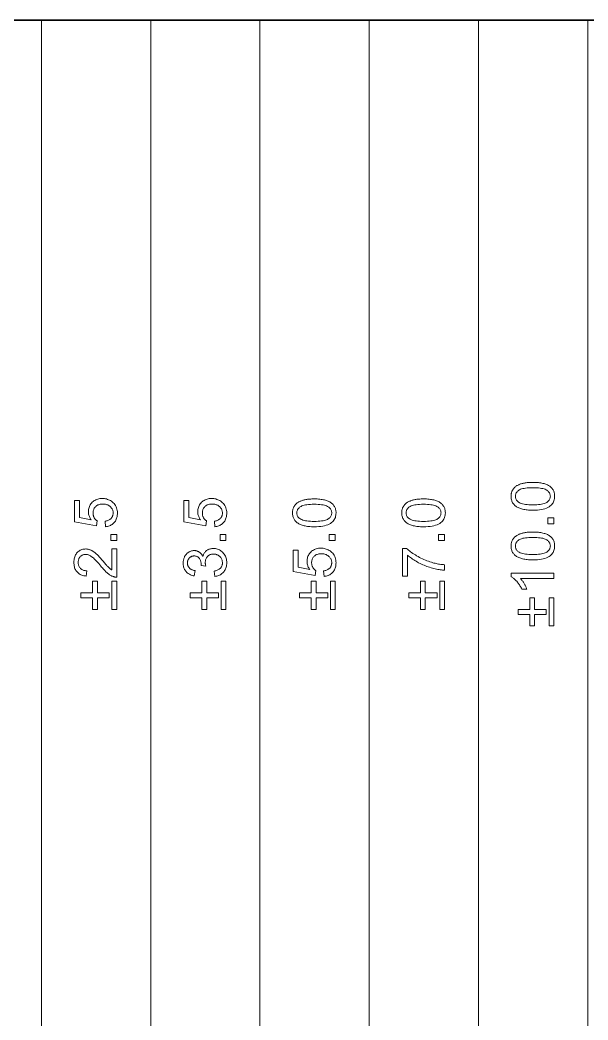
# Model space of a CAD drawing. Extents: x 23 to 417, y 3 to 294.
# Drawn here: x 217.45 to 230.76, y 26.79 to 50.24 of the extents above; entities that cross this region are included whole.
import ezdxf

# ---------------------------------------------------------------- set-up
doc = ezdxf.new("R2010")
doc.units = 0

msp = doc.modelspace()

# ---------------------------------------------------------------- linework, layer by layer
at = {"color": 7, "lineweight": 35}
msp.add_line((30.237, 50.237), (409.763, 50.237), dxfattribs=at)
at = {"color": 7, "lineweight": 13}
for p, q in [((176.422, 50.222), (230.758, 50.222)), ((217.954, 10.222), (217.954, 50.222)), ((220.515, 10.222), (220.515, 50.222)), ((223.075, 10.222), (223.075, 50.222)), ((225.636, 10.222), (225.636, 50.222)), ((228.197, 10.222), (228.197, 50.222)), ((230.758, 10.222), (230.758, 50.222))]:
    msp.add_line(p, q, dxfattribs=at)
for points in [[(229.468, 38.746), (229.434, 38.746), (229.4, 38.747), (229.368, 38.749), (229.338, 38.751), (229.308, 38.755), (229.28, 38.759), (229.254, 38.764), (229.229, 38.769), (229.205, 38.775), (229.183, 38.782), (229.162, 38.79), (229.142, 38.798), (229.122, 38.807), (229.104, 38.817), (229.087, 38.828), (229.071, 38.839), (229.056, 38.851), (229.042, 38.863), (229.028, 38.877), (229.016, 38.891), (229.005, 38.905), (228.995, 38.921), (228.986, 38.937), (228.979, 38.954), (228.972, 38.972), (228.967, 38.99), (228.963, 39.01), (228.96, 39.03), (228.958, 39.05), (228.957, 39.072), (228.958, 39.088), (228.959, 39.103), (228.96, 39.118), (228.963, 39.133), (228.966, 39.147), (228.969, 39.161), (228.973, 39.175), (228.978, 39.188), (228.984, 39.201), (228.99, 39.213), (228.997, 39.225), (229.004, 39.236), (229.012, 39.247), (229.02, 39.258), (229.029, 39.268), (229.039, 39.278), (229.049, 39.288), (229.06, 39.297), (229.071, 39.305), (229.083, 39.313), (229.096, 39.321), (229.109, 39.328), (229.122, 39.335), (229.136, 39.342), (229.151, 39.348), (229.166, 39.355), (229.182, 39.36), (229.198, 39.366), (229.215, 39.371), (229.232, 39.375), (229.25, 39.38), (229.27, 39.383), (229.29, 39.387), (229.312, 39.39), (229.335, 39.392), (229.359, 39.394), (229.385, 39.396), (229.411, 39.397), (229.439, 39.398), (229.468, 39.398), (229.503, 39.397), (229.536, 39.396), (229.568, 39.395), (229.598, 39.392), (229.627, 39.389), (229.655, 39.385), (229.681, 39.38), (229.706, 39.375), (229.73, 39.368), (229.752, 39.362), (229.774, 39.354), (229.794, 39.346), (229.813, 39.337), (229.831, 39.327), (229.848, 39.317), (229.865, 39.305), (229.88, 39.293), (229.894, 39.281), (229.907, 39.268), (229.92, 39.253), (229.931, 39.239), (229.941, 39.223), (229.95, 39.207), (229.957, 39.19), (229.964, 39.172), (229.969, 39.154), (229.973, 39.134), (229.976, 39.114), (229.978, 39.093), (229.979, 39.072), (229.978, 39.043), (229.974, 39.016), (229.969, 38.991), (229.962, 38.966), (229.953, 38.943), (229.941, 38.921), (229.928, 38.9), (229.912, 38.88), (229.895, 38.862), (229.875, 38.845), (229.848, 38.826), (229.819, 38.809), (229.786, 38.794), (229.75, 38.781), (229.711, 38.77), (229.669, 38.761), (229.623, 38.755), (229.575, 38.75), (229.523, 38.747)], [(229.468, 38.872), (229.516, 38.872), (229.56, 38.874), (229.601, 38.877), (229.639, 38.881), (229.673, 38.886), (229.705, 38.893), (229.732, 38.9), (229.757, 38.909), (229.778, 38.919), (229.796, 38.929), (229.812, 38.941), (229.825, 38.954), (229.838, 38.966), (229.848, 38.98), (229.857, 38.994), (229.865, 39.008), (229.87, 39.023), (229.874, 39.039), (229.877, 39.055), (229.878, 39.072), (229.877, 39.088), (229.874, 39.104), (229.87, 39.12), (229.865, 39.135), (229.857, 39.15), (229.848, 39.164), (229.838, 39.177), (229.825, 39.19), (229.811, 39.202), (229.796, 39.214), (229.778, 39.225), (229.756, 39.235), (229.732, 39.243), (229.704, 39.251), (229.673, 39.257), (229.639, 39.262), (229.601, 39.266), (229.56, 39.269), (229.516, 39.271), (229.468, 39.272), (229.421, 39.271), (229.376, 39.269), (229.335, 39.266), (229.297, 39.262), (229.263, 39.257), (229.232, 39.251), (229.204, 39.243), (229.179, 39.235), (229.158, 39.225), (229.14, 39.214), (229.125, 39.202), (229.111, 39.19), (229.099, 39.177), (229.088, 39.163), (229.079, 39.149), (229.072, 39.135), (229.066, 39.119), (229.062, 39.104), (229.06, 39.087), (229.059, 39.07), (229.06, 39.054), (229.062, 39.038), (229.066, 39.023), (229.071, 39.008), (229.077, 38.994), (229.085, 38.981), (229.094, 38.969), (229.105, 38.957), (229.117, 38.946), (229.131, 38.935), (229.151, 38.923), (229.173, 38.912), (229.199, 38.903), (229.229, 38.895), (229.261, 38.888), (229.296, 38.882), (229.335, 38.878), (229.376, 38.874), (229.421, 38.872)], [(219.457, 38.357), (219.446, 38.486), (219.464, 38.489), (219.482, 38.493), (219.498, 38.498), (219.514, 38.504), (219.528, 38.51), (219.542, 38.517), (219.555, 38.525), (219.567, 38.533), (219.577, 38.543), (219.587, 38.553), (219.596, 38.563), (219.604, 38.574), (219.612, 38.586), (219.618, 38.598), (219.623, 38.61), (219.627, 38.623), (219.631, 38.636), (219.633, 38.65), (219.634, 38.664), (219.635, 38.678), (219.634, 38.696), (219.632, 38.713), (219.629, 38.729), (219.624, 38.745), (219.618, 38.76), (219.611, 38.775), (219.602, 38.789), (219.592, 38.803), (219.581, 38.816), (219.568, 38.829), (219.554, 38.84), (219.539, 38.851), (219.524, 38.86), (219.507, 38.868), (219.49, 38.875), (219.472, 38.88), (219.453, 38.884), (219.433, 38.887), (219.412, 38.889), (219.391, 38.89), (219.37, 38.889), (219.35, 38.888), (219.332, 38.885), (219.314, 38.88), (219.297, 38.875), (219.28, 38.869), (219.265, 38.861), (219.251, 38.852), (219.237, 38.842), (219.225, 38.831), (219.213, 38.819), (219.203, 38.806), (219.194, 38.792), (219.186, 38.778), (219.179, 38.763), (219.174, 38.747), (219.17, 38.73), (219.167, 38.713), (219.165, 38.695), (219.164, 38.676), (219.164, 38.665), (219.165, 38.653), (219.167, 38.642), (219.168, 38.631), (219.171, 38.62), (219.174, 38.609), (219.177, 38.599), (219.181, 38.589), (219.186, 38.579), (219.191, 38.569), (219.197, 38.56), (219.202, 38.551), (219.209, 38.543), (219.215, 38.534), (219.222, 38.527), (219.229, 38.519), (219.237, 38.512), (219.244, 38.506), (219.253, 38.5), (219.261, 38.494), (219.246, 38.379), (218.732, 38.476), (218.732, 38.973), (218.85, 38.973), (218.85, 38.574), (219.118, 38.52), (219.106, 38.538), (219.096, 38.557), (219.086, 38.575), (219.078, 38.594), (219.071, 38.612), (219.066, 38.631), (219.061, 38.651), (219.058, 38.67), (219.056, 38.689), (219.056, 38.709), (219.057, 38.735), (219.059, 38.76), (219.064, 38.784), (219.07, 38.807), (219.078, 38.83), (219.088, 38.852), (219.1, 38.872), (219.114, 38.893), (219.129, 38.912), (219.146, 38.93), (219.165, 38.947), (219.185, 38.963), (219.205, 38.976), (219.227, 38.988), (219.25, 38.998), (219.274, 39.006), (219.299, 39.012), (219.325, 39.017), (219.352, 39.019), (219.38, 39.02), (219.406, 39.019), (219.432, 39.017), (219.458, 39.013), (219.482, 39.008), (219.506, 39), (219.529, 38.992), (219.552, 38.981), (219.573, 38.97), (219.594, 38.956), (219.614, 38.941), (219.637, 38.921), (219.658, 38.9), (219.676, 38.877), (219.692, 38.853), (219.705, 38.827), (219.716, 38.8), (219.725, 38.772), (219.731, 38.742), (219.735, 38.711), (219.736, 38.678), (219.735, 38.652), (219.733, 38.626), (219.729, 38.601), (219.724, 38.577), (219.717, 38.555), (219.708, 38.533), (219.698, 38.512), (219.687, 38.492), (219.674, 38.474), (219.659, 38.456), (219.644, 38.439), (219.627, 38.424), (219.609, 38.411), (219.59, 38.399), (219.57, 38.388), (219.55, 38.379), (219.528, 38.371), (219.505, 38.365), (219.481, 38.36)], [(222.017, 38.357), (222.007, 38.486), (222.025, 38.489), (222.042, 38.493), (222.059, 38.498), (222.074, 38.504), (222.089, 38.51), (222.103, 38.517), (222.115, 38.525), (222.127, 38.533), (222.138, 38.543), (222.148, 38.553), (222.157, 38.563), (222.165, 38.574), (222.172, 38.586), (222.178, 38.598), (222.184, 38.61), (222.188, 38.623), (222.191, 38.636), (222.194, 38.65), (222.195, 38.664), (222.195, 38.678), (222.195, 38.696), (222.193, 38.713), (222.189, 38.729), (222.185, 38.745), (222.179, 38.76), (222.171, 38.775), (222.163, 38.789), (222.153, 38.803), (222.141, 38.816), (222.129, 38.829), (222.115, 38.84), (222.1, 38.851), (222.085, 38.86), (222.068, 38.868), (222.051, 38.875), (222.033, 38.88), (222.014, 38.884), (221.994, 38.887), (221.973, 38.889), (221.951, 38.89), (221.931, 38.889), (221.911, 38.888), (221.892, 38.885), (221.874, 38.88), (221.857, 38.875), (221.841, 38.869), (221.826, 38.861), (221.812, 38.852), (221.798, 38.842), (221.786, 38.831), (221.774, 38.819), (221.764, 38.806), (221.755, 38.792), (221.747, 38.778), (221.74, 38.763), (221.735, 38.747), (221.73, 38.73), (221.727, 38.713), (221.725, 38.695), (221.725, 38.676), (221.725, 38.665), (221.726, 38.653), (221.727, 38.642), (221.729, 38.631), (221.732, 38.62), (221.735, 38.609), (221.738, 38.599), (221.742, 38.589), (221.747, 38.579), (221.752, 38.569), (221.757, 38.56), (221.763, 38.551), (221.769, 38.543), (221.776, 38.534), (221.783, 38.527), (221.79, 38.519), (221.797, 38.512), (221.805, 38.506), (221.813, 38.5), (221.822, 38.494), (221.807, 38.379), (221.293, 38.476), (221.293, 38.973), (221.41, 38.973), (221.41, 38.574), (221.679, 38.52), (221.667, 38.538), (221.657, 38.557), (221.647, 38.575), (221.639, 38.594), (221.632, 38.612), (221.626, 38.631), (221.622, 38.651), (221.619, 38.67), (221.617, 38.689), (221.616, 38.709), (221.617, 38.735), (221.62, 38.76), (221.625, 38.784), (221.631, 38.807), (221.639, 38.83), (221.649, 38.852), (221.661, 38.872), (221.674, 38.893), (221.69, 38.912), (221.707, 38.93), (221.726, 38.947), (221.745, 38.963), (221.766, 38.976), (221.788, 38.988), (221.811, 38.998), (221.835, 39.006), (221.86, 39.012), (221.885, 39.017), (221.912, 39.019), (221.94, 39.02), (221.967, 39.019), (221.993, 39.017), (222.019, 39.013), (222.043, 39.008), (222.067, 39), (222.09, 38.992), (222.112, 38.981), (222.134, 38.97), (222.155, 38.956), (222.175, 38.941), (222.198, 38.921), (222.219, 38.9), (222.237, 38.877), (222.253, 38.853), (222.266, 38.827), (222.277, 38.8), (222.286, 38.772), (222.292, 38.742), (222.295, 38.711), (222.296, 38.678), (222.296, 38.652), (222.293, 38.626), (222.29, 38.601), (222.284, 38.577), (222.277, 38.555), (222.269, 38.533), (222.259, 38.512), (222.248, 38.492), (222.235, 38.474), (222.22, 38.456), (222.204, 38.439), (222.188, 38.424), (222.17, 38.411), (222.151, 38.399), (222.131, 38.388), (222.11, 38.379), (222.089, 38.371), (222.066, 38.365), (222.042, 38.36)], [(224.347, 38.357), (224.312, 38.358), (224.279, 38.359), (224.247, 38.36), (224.216, 38.363), (224.187, 38.366), (224.159, 38.37), (224.133, 38.375), (224.107, 38.381), (224.084, 38.387), (224.061, 38.394), (224.04, 38.401), (224.02, 38.41), (224.001, 38.419), (223.983, 38.429), (223.966, 38.439), (223.95, 38.45), (223.934, 38.462), (223.92, 38.475), (223.907, 38.488), (223.895, 38.502), (223.884, 38.517), (223.874, 38.532), (223.865, 38.549), (223.857, 38.566), (223.851, 38.583), (223.845, 38.602), (223.841, 38.621), (223.838, 38.641), (223.837, 38.662), (223.836, 38.683), (223.836, 38.699), (223.837, 38.715), (223.839, 38.73), (223.841, 38.744), (223.844, 38.759), (223.848, 38.773), (223.852, 38.786), (223.857, 38.799), (223.862, 38.812), (223.868, 38.824), (223.875, 38.836), (223.883, 38.848), (223.89, 38.859), (223.899, 38.87), (223.908, 38.88), (223.918, 38.89), (223.928, 38.899), (223.939, 38.908), (223.95, 38.917), (223.962, 38.925), (223.974, 38.932), (223.987, 38.94), (224.001, 38.947), (224.015, 38.954), (224.03, 38.96), (224.045, 38.966), (224.06, 38.972), (224.077, 38.977), (224.093, 38.982), (224.111, 38.987), (224.129, 38.991), (224.148, 38.995), (224.169, 38.998), (224.19, 39.001), (224.214, 39.004), (224.238, 39.006), (224.263, 39.007), (224.29, 39.008), (224.318, 39.009), (224.347, 39.009), (224.381, 39.009), (224.415, 39.008), (224.446, 39.006), (224.477, 39.004), (224.506, 39), (224.534, 38.996), (224.56, 38.992), (224.585, 38.986), (224.609, 38.98), (224.631, 38.973), (224.652, 38.966), (224.672, 38.957), (224.691, 38.948), (224.71, 38.938), (224.727, 38.928), (224.743, 38.917), (224.758, 38.905), (224.773, 38.892), (224.786, 38.879), (224.798, 38.865), (224.809, 38.85), (224.819, 38.835), (224.828, 38.818), (224.836, 38.801), (224.842, 38.784), (224.848, 38.765), (224.852, 38.746), (224.855, 38.726), (224.857, 38.705), (224.857, 38.683), (224.856, 38.655), (224.853, 38.628), (224.848, 38.602), (224.841, 38.577), (224.831, 38.554), (224.82, 38.532), (224.806, 38.511), (224.791, 38.492), (224.773, 38.473), (224.753, 38.456), (224.727, 38.437), (224.697, 38.42), (224.664, 38.406), (224.629, 38.393), (224.589, 38.382), (224.547, 38.373), (224.502, 38.366), (224.453, 38.361), (224.402, 38.358)], [(226.908, 38.357), (226.873, 38.358), (226.839, 38.359), (226.807, 38.36), (226.777, 38.363), (226.748, 38.366), (226.72, 38.37), (226.693, 38.375), (226.668, 38.381), (226.645, 38.387), (226.622, 38.394), (226.601, 38.401), (226.581, 38.41), (226.562, 38.419), (226.544, 38.429), (226.526, 38.439), (226.51, 38.45), (226.495, 38.462), (226.481, 38.475), (226.468, 38.488), (226.455, 38.502), (226.444, 38.517), (226.434, 38.532), (226.425, 38.549), (226.418, 38.566), (226.411, 38.583), (226.406, 38.602), (226.402, 38.621), (226.399, 38.641), (226.397, 38.662), (226.397, 38.683), (226.397, 38.699), (226.398, 38.715), (226.4, 38.73), (226.402, 38.744), (226.405, 38.759), (226.408, 38.773), (226.413, 38.786), (226.417, 38.799), (226.423, 38.812), (226.429, 38.824), (226.436, 38.836), (226.443, 38.848), (226.451, 38.859), (226.46, 38.87), (226.469, 38.88), (226.478, 38.89), (226.489, 38.899), (226.499, 38.908), (226.511, 38.917), (226.523, 38.925), (226.535, 38.932), (226.548, 38.94), (226.562, 38.947), (226.576, 38.954), (226.59, 38.96), (226.605, 38.966), (226.621, 38.972), (226.637, 38.977), (226.654, 38.982), (226.671, 38.987), (226.689, 38.991), (226.709, 38.995), (226.729, 38.998), (226.751, 39.001), (226.774, 39.004), (226.798, 39.006), (226.824, 39.007), (226.851, 39.008), (226.879, 39.009), (226.908, 39.009), (226.942, 39.009), (226.975, 39.008), (227.007, 39.006), (227.038, 39.004), (227.067, 39), (227.094, 38.996), (227.121, 38.992), (227.146, 38.986), (227.169, 38.98), (227.192, 38.973), (227.213, 38.966), (227.233, 38.957), (227.252, 38.948), (227.27, 38.938), (227.288, 38.928), (227.304, 38.917), (227.319, 38.905), (227.333, 38.892), (227.347, 38.879), (227.359, 38.865), (227.37, 38.85), (227.38, 38.835), (227.389, 38.818), (227.397, 38.801), (227.403, 38.784), (227.408, 38.765), (227.413, 38.746), (227.416, 38.726), (227.417, 38.705), (227.418, 38.683), (227.417, 38.655), (227.414, 38.628), (227.409, 38.602), (227.401, 38.577), (227.392, 38.554), (227.381, 38.532), (227.367, 38.511), (227.352, 38.492), (227.334, 38.473), (227.314, 38.456), (227.288, 38.437), (227.258, 38.42), (227.225, 38.406), (227.189, 38.393), (227.15, 38.382), (227.108, 38.373), (227.063, 38.366), (227.014, 38.361), (226.962, 38.358)], [(224.347, 38.483), (224.395, 38.484), (224.439, 38.486), (224.48, 38.489), (224.518, 38.493), (224.552, 38.498), (224.583, 38.504), (224.611, 38.512), (224.636, 38.52), (224.657, 38.53), (224.675, 38.541), (224.69, 38.553), (224.704, 38.565), (224.716, 38.578), (224.727, 38.591), (224.736, 38.605), (224.743, 38.62), (224.749, 38.635), (224.753, 38.65), (224.755, 38.667), (224.756, 38.683), (224.755, 38.7), (224.753, 38.716), (224.749, 38.732), (224.743, 38.747), (224.736, 38.761), (224.727, 38.775), (224.716, 38.788), (224.704, 38.801), (224.69, 38.814), (224.674, 38.825), (224.656, 38.836), (224.635, 38.846), (224.611, 38.855), (224.583, 38.862), (224.552, 38.869), (224.517, 38.874), (224.48, 38.878), (224.439, 38.881), (224.394, 38.883), (224.347, 38.883), (224.299, 38.883), (224.255, 38.881), (224.214, 38.878), (224.176, 38.874), (224.141, 38.869), (224.11, 38.862), (224.082, 38.855), (224.058, 38.846), (224.037, 38.836), (224.019, 38.825), (224.003, 38.814), (223.99, 38.801), (223.977, 38.788), (223.967, 38.775), (223.958, 38.761), (223.951, 38.746), (223.945, 38.731), (223.941, 38.715), (223.938, 38.699), (223.938, 38.682), (223.938, 38.665), (223.941, 38.649), (223.944, 38.634), (223.949, 38.62), (223.956, 38.606), (223.963, 38.593), (223.973, 38.58), (223.984, 38.568), (223.996, 38.557), (224.009, 38.547), (224.029, 38.535), (224.052, 38.524), (224.078, 38.514), (224.107, 38.506), (224.139, 38.499), (224.175, 38.494), (224.213, 38.489), (224.255, 38.486), (224.299, 38.484)], [(226.908, 38.483), (226.955, 38.484), (227, 38.486), (227.041, 38.489), (227.078, 38.493), (227.113, 38.498), (227.144, 38.504), (227.172, 38.512), (227.196, 38.52), (227.217, 38.53), (227.235, 38.541), (227.251, 38.553), (227.265, 38.565), (227.277, 38.578), (227.288, 38.591), (227.297, 38.605), (227.304, 38.62), (227.31, 38.635), (227.314, 38.65), (227.316, 38.667), (227.317, 38.683), (227.316, 38.7), (227.314, 38.716), (227.31, 38.732), (227.304, 38.747), (227.296, 38.761), (227.287, 38.775), (227.277, 38.788), (227.265, 38.801), (227.251, 38.814), (227.235, 38.825), (227.217, 38.836), (227.196, 38.846), (227.171, 38.855), (227.143, 38.862), (227.112, 38.869), (227.078, 38.874), (227.04, 38.878), (226.999, 38.881), (226.955, 38.883), (226.908, 38.883), (226.86, 38.883), (226.816, 38.881), (226.774, 38.878), (226.737, 38.874), (226.702, 38.869), (226.671, 38.862), (226.643, 38.855), (226.619, 38.846), (226.597, 38.836), (226.58, 38.825), (226.564, 38.814), (226.55, 38.801), (226.538, 38.788), (226.528, 38.775), (226.519, 38.761), (226.511, 38.746), (226.506, 38.731), (226.502, 38.715), (226.499, 38.699), (226.498, 38.682), (226.499, 38.665), (226.501, 38.649), (226.505, 38.634), (226.51, 38.62), (226.516, 38.606), (226.524, 38.593), (226.533, 38.58), (226.544, 38.568), (226.556, 38.557), (226.57, 38.547), (226.59, 38.535), (226.613, 38.524), (226.639, 38.514), (226.668, 38.506), (226.7, 38.499), (226.735, 38.494), (226.774, 38.489), (226.815, 38.486), (226.86, 38.484)], [(229.962, 38.426), (229.822, 38.426), (229.822, 38.566), (229.962, 38.566)], [(229.468, 37.581), (229.434, 37.581), (229.4, 37.582), (229.368, 37.584), (229.338, 37.586), (229.308, 37.59), (229.28, 37.594), (229.254, 37.598), (229.229, 37.604), (229.205, 37.61), (229.183, 37.617), (229.162, 37.625), (229.142, 37.633), (229.122, 37.642), (229.104, 37.652), (229.087, 37.662), (229.071, 37.674), (229.056, 37.686), (229.042, 37.698), (229.028, 37.711), (229.016, 37.726), (229.005, 37.74), (228.995, 37.756), (228.986, 37.772), (228.979, 37.789), (228.972, 37.807), (228.967, 37.825), (228.963, 37.844), (228.96, 37.864), (228.958, 37.885), (228.957, 37.907), (228.958, 37.923), (228.959, 37.938), (228.96, 37.953), (228.963, 37.968), (228.966, 37.982), (228.969, 37.996), (228.973, 38.01), (228.978, 38.023), (228.984, 38.035), (228.99, 38.048), (228.997, 38.06), (229.004, 38.071), (229.012, 38.082), (229.02, 38.093), (229.029, 38.103), (229.039, 38.113), (229.049, 38.122), (229.06, 38.131), (229.071, 38.14), (229.083, 38.148), (229.096, 38.156), (229.109, 38.163), (229.122, 38.17), (229.136, 38.177), (229.151, 38.183), (229.166, 38.189), (229.182, 38.195), (229.198, 38.2), (229.215, 38.206), (229.232, 38.21), (229.25, 38.214), (229.27, 38.218), (229.29, 38.222), (229.312, 38.225), (229.335, 38.227), (229.359, 38.229), (229.385, 38.231), (229.411, 38.232), (229.439, 38.232), (229.468, 38.233), (229.503, 38.232), (229.536, 38.231), (229.568, 38.229), (229.598, 38.227), (229.627, 38.224), (229.655, 38.22), (229.681, 38.215), (229.706, 38.21), (229.73, 38.203), (229.752, 38.197), (229.774, 38.189), (229.794, 38.181), (229.813, 38.172), (229.831, 38.162), (229.848, 38.151), (229.865, 38.14), (229.88, 38.128), (229.894, 38.116), (229.907, 38.102), (229.92, 38.088), (229.931, 38.074), (229.941, 38.058), (229.95, 38.042), (229.957, 38.025), (229.964, 38.007), (229.969, 37.988), (229.973, 37.969), (229.976, 37.949), (229.978, 37.928), (229.979, 37.907), (229.978, 37.878), (229.974, 37.851), (229.969, 37.825), (229.962, 37.801), (229.953, 37.778), (229.941, 37.755), (229.928, 37.735), (229.912, 37.715), (229.895, 37.697), (229.875, 37.679), (229.848, 37.661), (229.819, 37.644), (229.786, 37.629), (229.75, 37.616), (229.711, 37.605), (229.669, 37.596), (229.623, 37.589), (229.575, 37.585), (229.523, 37.582)], [(219.719, 38.038), (219.579, 38.038), (219.579, 38.178), (219.719, 38.178)], [(222.279, 38.038), (222.14, 38.038), (222.14, 38.178), (222.279, 38.178)], [(224.84, 38.038), (224.7, 38.038), (224.7, 38.178), (224.84, 38.178)], [(227.401, 38.038), (227.261, 38.038), (227.261, 38.178), (227.401, 38.178)], [(229.468, 37.707), (229.516, 37.707), (229.56, 37.709), (229.601, 37.712), (229.639, 37.716), (229.673, 37.721), (229.705, 37.728), (229.732, 37.735), (229.757, 37.744), (229.778, 37.753), (229.796, 37.764), (229.812, 37.776), (229.825, 37.789), (229.838, 37.801), (229.848, 37.815), (229.857, 37.829), (229.865, 37.843), (229.87, 37.858), (229.874, 37.874), (229.877, 37.89), (229.878, 37.907), (229.877, 37.923), (229.874, 37.939), (229.87, 37.955), (229.865, 37.97), (229.857, 37.984), (229.848, 37.998), (229.838, 38.012), (229.825, 38.025), (229.811, 38.037), (229.796, 38.049), (229.778, 38.06), (229.756, 38.07), (229.732, 38.078), (229.704, 38.086), (229.673, 38.092), (229.639, 38.097), (229.601, 38.101), (229.56, 38.104), (229.516, 38.106), (229.468, 38.106), (229.421, 38.106), (229.376, 38.104), (229.335, 38.101), (229.297, 38.097), (229.263, 38.092), (229.232, 38.086), (229.204, 38.078), (229.179, 38.07), (229.158, 38.06), (229.14, 38.049), (229.125, 38.037), (229.111, 38.025), (229.099, 38.012), (229.088, 37.998), (229.079, 37.984), (229.072, 37.969), (229.066, 37.954), (229.062, 37.939), (229.06, 37.922), (229.059, 37.905), (229.06, 37.889), (229.062, 37.873), (229.066, 37.858), (229.071, 37.843), (229.077, 37.829), (229.085, 37.816), (229.094, 37.804), (229.105, 37.792), (229.117, 37.781), (229.131, 37.77), (229.151, 37.758), (229.173, 37.747), (229.199, 37.738), (229.229, 37.73), (229.261, 37.723), (229.296, 37.717), (229.335, 37.712), (229.376, 37.709), (229.421, 37.707)], [(219.601, 37.837), (219.719, 37.837), (219.719, 37.176), (219.71, 37.176), (219.701, 37.177), (219.692, 37.177), (219.684, 37.178), (219.675, 37.179), (219.667, 37.181), (219.658, 37.183), (219.65, 37.185), (219.642, 37.188), (219.633, 37.191), (219.62, 37.196), (219.606, 37.202), (219.593, 37.209), (219.58, 37.216), (219.566, 37.224), (219.553, 37.232), (219.54, 37.241), (219.527, 37.251), (219.514, 37.261), (219.5, 37.272), (219.487, 37.283), (219.473, 37.296), (219.459, 37.309), (219.445, 37.324), (219.43, 37.34), (219.414, 37.356), (219.399, 37.374), (219.383, 37.392), (219.366, 37.412), (219.349, 37.432), (219.323, 37.464), (219.298, 37.493), (219.274, 37.521), (219.251, 37.546), (219.229, 37.569), (219.209, 37.59), (219.189, 37.609), (219.171, 37.625), (219.153, 37.64), (219.137, 37.653), (219.122, 37.663), (219.106, 37.673), (219.091, 37.682), (219.076, 37.689), (219.061, 37.696), (219.047, 37.701), (219.032, 37.705), (219.018, 37.708), (219.003, 37.709), (218.989, 37.71), (218.975, 37.709), (218.961, 37.708), (218.948, 37.705), (218.935, 37.701), (218.922, 37.697), (218.91, 37.691), (218.899, 37.684), (218.887, 37.676), (218.877, 37.668), (218.866, 37.658), (218.857, 37.647), (218.848, 37.636), (218.841, 37.623), (218.834, 37.611), (218.829, 37.598), (218.824, 37.584), (218.821, 37.569), (218.818, 37.554), (218.817, 37.538), (218.816, 37.522), (218.817, 37.504), (218.818, 37.488), (218.821, 37.472), (218.825, 37.456), (218.83, 37.442), (218.835, 37.428), (218.842, 37.415), (218.85, 37.402), (218.859, 37.391), (218.869, 37.38), (218.88, 37.37), (218.892, 37.361), (218.905, 37.352), (218.919, 37.346), (218.933, 37.34), (218.948, 37.335), (218.964, 37.331), (218.981, 37.328), (218.998, 37.326), (219.017, 37.326), (219.004, 37.2), (218.976, 37.203), (218.95, 37.208), (218.925, 37.214), (218.902, 37.221), (218.879, 37.23), (218.859, 37.241), (218.839, 37.253), (218.821, 37.266), (218.804, 37.281), (218.789, 37.297), (218.775, 37.315), (218.762, 37.333), (218.751, 37.353), (218.741, 37.374), (218.733, 37.396), (218.726, 37.42), (218.721, 37.444), (218.718, 37.47), (218.715, 37.496), (218.715, 37.524), (218.715, 37.552), (218.718, 37.579), (218.722, 37.605), (218.727, 37.63), (218.735, 37.653), (218.743, 37.675), (218.754, 37.696), (218.766, 37.716), (218.779, 37.735), (218.794, 37.752), (218.811, 37.768), (218.828, 37.782), (218.846, 37.795), (218.864, 37.806), (218.884, 37.815), (218.904, 37.823), (218.925, 37.828), (218.947, 37.833), (218.969, 37.835), (218.992, 37.836), (219.004, 37.836), (219.016, 37.835), (219.028, 37.834), (219.04, 37.832), (219.052, 37.83), (219.064, 37.827), (219.075, 37.824), (219.087, 37.82), (219.099, 37.816), (219.11, 37.811), (219.122, 37.806), (219.134, 37.8), (219.146, 37.794), (219.158, 37.787), (219.17, 37.779), (219.182, 37.77), (219.194, 37.761), (219.207, 37.751), (219.22, 37.741), (219.232, 37.73), (219.246, 37.718), (219.26, 37.704), (219.275, 37.689), (219.291, 37.672), (219.308, 37.654), (219.326, 37.634), (219.345, 37.613), (219.365, 37.591), (219.386, 37.566), (219.408, 37.541), (219.426, 37.519), (219.443, 37.5), (219.459, 37.481), (219.473, 37.465), (219.486, 37.45), (219.498, 37.437), (219.509, 37.425), (219.519, 37.415), (219.527, 37.406), (219.534, 37.399), (219.541, 37.393), (219.547, 37.387), (219.554, 37.381), (219.561, 37.375), (219.567, 37.37), (219.574, 37.365), (219.581, 37.36), (219.587, 37.356), (219.594, 37.351), (219.601, 37.347)], [(222.015, 37.193), (221.999, 37.316), (222.019, 37.32), (222.038, 37.325), (222.056, 37.331), (222.073, 37.337), (222.089, 37.344), (222.103, 37.352), (222.117, 37.36), (222.129, 37.368), (222.14, 37.378), (222.149, 37.388), (222.158, 37.398), (222.166, 37.409), (222.173, 37.42), (222.179, 37.432), (222.184, 37.444), (222.188, 37.456), (222.191, 37.47), (222.194, 37.483), (222.195, 37.497), (222.195, 37.511), (222.195, 37.528), (222.193, 37.545), (222.19, 37.561), (222.186, 37.576), (222.18, 37.591), (222.174, 37.606), (222.166, 37.619), (222.157, 37.633), (222.147, 37.645), (222.135, 37.658), (222.123, 37.669), (222.11, 37.679), (222.097, 37.688), (222.083, 37.696), (222.068, 37.702), (222.053, 37.708), (222.037, 37.712), (222.021, 37.715), (222.004, 37.717), (221.987, 37.717), (221.97, 37.717), (221.954, 37.715), (221.939, 37.712), (221.924, 37.708), (221.91, 37.704), (221.896, 37.697), (221.883, 37.69), (221.87, 37.682), (221.859, 37.673), (221.847, 37.662), (221.837, 37.651), (221.828, 37.639), (221.819, 37.626), (221.812, 37.613), (221.806, 37.599), (221.801, 37.585), (221.797, 37.57), (221.795, 37.554), (221.793, 37.538), (221.792, 37.522), (221.792, 37.514), (221.793, 37.507), (221.794, 37.499), (221.795, 37.491), (221.796, 37.483), (221.797, 37.474), (221.799, 37.465), (221.801, 37.455), (221.803, 37.445), (221.806, 37.435), (221.698, 37.449), (221.698, 37.451), (221.699, 37.453), (221.699, 37.456), (221.699, 37.458), (221.699, 37.46), (221.699, 37.462), (221.699, 37.463), (221.7, 37.465), (221.7, 37.467), (221.7, 37.468), (221.699, 37.484), (221.698, 37.499), (221.696, 37.514), (221.693, 37.529), (221.689, 37.543), (221.685, 37.557), (221.68, 37.57), (221.673, 37.584), (221.666, 37.597), (221.659, 37.61), (221.65, 37.621), (221.641, 37.632), (221.63, 37.642), (221.619, 37.65), (221.607, 37.657), (221.594, 37.662), (221.58, 37.667), (221.565, 37.67), (221.549, 37.672), (221.532, 37.672), (221.519, 37.672), (221.506, 37.67), (221.494, 37.668), (221.482, 37.665), (221.471, 37.661), (221.46, 37.656), (221.449, 37.65), (221.439, 37.643), (221.43, 37.635), (221.421, 37.627), (221.412, 37.617), (221.405, 37.607), (221.398, 37.597), (221.392, 37.586), (221.387, 37.574), (221.383, 37.562), (221.38, 37.55), (221.378, 37.536), (221.377, 37.523), (221.376, 37.509), (221.377, 37.495), (221.378, 37.481), (221.38, 37.468), (221.383, 37.455), (221.388, 37.443), (221.392, 37.431), (221.398, 37.42), (221.405, 37.409), (221.413, 37.399), (221.421, 37.389), (221.431, 37.38), (221.441, 37.372), (221.452, 37.364), (221.465, 37.356), (221.478, 37.35), (221.492, 37.344), (221.506, 37.339), (221.522, 37.335), (221.539, 37.331), (221.556, 37.328), (221.535, 37.205), (221.51, 37.21), (221.487, 37.216), (221.465, 37.224), (221.445, 37.232), (221.425, 37.242), (221.406, 37.253), (221.389, 37.265), (221.373, 37.278), (221.357, 37.292), (221.343, 37.307), (221.33, 37.324), (221.319, 37.341), (221.309, 37.359), (221.3, 37.377), (221.292, 37.397), (221.286, 37.417), (221.281, 37.438), (221.278, 37.46), (221.276, 37.483), (221.275, 37.506), (221.276, 37.522), (221.277, 37.538), (221.278, 37.554), (221.281, 37.569), (221.284, 37.584), (221.288, 37.599), (221.293, 37.614), (221.298, 37.629), (221.304, 37.643), (221.31, 37.657), (221.318, 37.67), (221.326, 37.683), (221.334, 37.695), (221.343, 37.707), (221.352, 37.717), (221.362, 37.728), (221.372, 37.737), (221.383, 37.746), (221.394, 37.754), (221.406, 37.762), (221.419, 37.769), (221.431, 37.775), (221.443, 37.781), (221.456, 37.785), (221.469, 37.789), (221.482, 37.793), (221.495, 37.795), (221.508, 37.797), (221.522, 37.798), (221.535, 37.799), (221.548, 37.798), (221.561, 37.797), (221.573, 37.795), (221.585, 37.793), (221.597, 37.79), (221.609, 37.786), (221.62, 37.781), (221.631, 37.776), (221.642, 37.77), (221.653, 37.764), (221.664, 37.756), (221.674, 37.748), (221.683, 37.74), (221.692, 37.731), (221.701, 37.721), (221.709, 37.71), (221.717, 37.699), (221.724, 37.687), (221.731, 37.674), (221.738, 37.661), (221.742, 37.678), (221.748, 37.695), (221.754, 37.71), (221.761, 37.725), (221.769, 37.74), (221.778, 37.753), (221.788, 37.765), (221.799, 37.777), (221.81, 37.788), (221.823, 37.799), (221.836, 37.808), (221.85, 37.816), (221.864, 37.824), (221.879, 37.83), (221.895, 37.835), (221.912, 37.84), (221.929, 37.843), (221.947, 37.846), (221.965, 37.847), (221.984, 37.848), (222.01, 37.847), (222.035, 37.844), (222.059, 37.839), (222.082, 37.832), (222.105, 37.824), (222.127, 37.813), (222.148, 37.801), (222.168, 37.787), (222.187, 37.77), (222.206, 37.752), (222.223, 37.733), (222.239, 37.712), (222.253, 37.69), (222.264, 37.668), (222.274, 37.644), (222.283, 37.619), (222.289, 37.594), (222.294, 37.567), (222.296, 37.539), (222.297, 37.511), (222.296, 37.485), (222.294, 37.46), (222.29, 37.436), (222.285, 37.412), (222.278, 37.39), (222.269, 37.369), (222.259, 37.348), (222.247, 37.329), (222.234, 37.31), (222.219, 37.292), (222.203, 37.275), (222.185, 37.26), (222.167, 37.247), (222.149, 37.234), (222.129, 37.224), (222.108, 37.215), (222.086, 37.207), (222.063, 37.201), (222.04, 37.196)], [(224.578, 37.192), (224.567, 37.321), (224.586, 37.324), (224.603, 37.328), (224.62, 37.333), (224.635, 37.339), (224.65, 37.345), (224.663, 37.352), (224.676, 37.36), (224.688, 37.368), (224.699, 37.377), (224.709, 37.388), (224.718, 37.398), (224.726, 37.409), (224.733, 37.421), (224.739, 37.433), (224.744, 37.445), (224.749, 37.458), (224.752, 37.471), (224.754, 37.485), (224.756, 37.499), (224.756, 37.513), (224.756, 37.531), (224.754, 37.548), (224.75, 37.564), (224.746, 37.58), (224.74, 37.595), (224.732, 37.61), (224.723, 37.624), (224.713, 37.638), (224.702, 37.651), (224.689, 37.663), (224.676, 37.675), (224.661, 37.686), (224.645, 37.695), (224.629, 37.703), (224.612, 37.709), (224.593, 37.715), (224.574, 37.719), (224.554, 37.722), (224.534, 37.724), (224.512, 37.725), (224.491, 37.724), (224.472, 37.722), (224.453, 37.72), (224.435, 37.715), (224.418, 37.71), (224.402, 37.704), (224.387, 37.696), (224.372, 37.687), (224.359, 37.677), (224.346, 37.666), (224.335, 37.654), (224.324, 37.641), (224.315, 37.627), (224.307, 37.613), (224.301, 37.598), (224.295, 37.582), (224.291, 37.565), (224.288, 37.548), (224.286, 37.53), (224.286, 37.511), (224.286, 37.5), (224.287, 37.488), (224.288, 37.477), (224.29, 37.466), (224.292, 37.455), (224.295, 37.444), (224.299, 37.434), (224.303, 37.424), (224.307, 37.414), (224.312, 37.404), (224.318, 37.395), (224.324, 37.386), (224.33, 37.377), (224.337, 37.369), (224.343, 37.362), (224.351, 37.354), (224.358, 37.347), (224.366, 37.341), (224.374, 37.335), (224.382, 37.329), (224.367, 37.214), (223.854, 37.311), (223.854, 37.808), (223.971, 37.808), (223.971, 37.409), (224.24, 37.355), (224.228, 37.373), (224.217, 37.392), (224.208, 37.41), (224.2, 37.429), (224.193, 37.447), (224.187, 37.466), (224.183, 37.486), (224.18, 37.505), (224.178, 37.524), (224.177, 37.544), (224.178, 37.57), (224.181, 37.595), (224.185, 37.619), (224.192, 37.642), (224.2, 37.665), (224.21, 37.687), (224.222, 37.707), (224.235, 37.727), (224.251, 37.747), (224.268, 37.765), (224.286, 37.782), (224.306, 37.798), (224.327, 37.811), (224.349, 37.823), (224.371, 37.833), (224.395, 37.841), (224.42, 37.847), (224.446, 37.852), (224.473, 37.854), (224.501, 37.855), (224.528, 37.854), (224.554, 37.852), (224.579, 37.848), (224.604, 37.842), (224.628, 37.835), (224.651, 37.827), (224.673, 37.816), (224.695, 37.804), (224.716, 37.791), (224.736, 37.776), (224.759, 37.756), (224.779, 37.735), (224.798, 37.712), (224.813, 37.688), (224.827, 37.662), (224.838, 37.635), (224.846, 37.607), (224.852, 37.577), (224.856, 37.546), (224.857, 37.513), (224.856, 37.487), (224.854, 37.461), (224.85, 37.436), (224.845, 37.412), (224.838, 37.389), (224.83, 37.368), (224.82, 37.347), (224.808, 37.327), (224.795, 37.308), (224.781, 37.291), (224.765, 37.274), (224.748, 37.259), (224.73, 37.246), (224.712, 37.233), (224.692, 37.223), (224.671, 37.214), (224.649, 37.206), (224.627, 37.2), (224.603, 37.195)], [(226.532, 37.2), (226.414, 37.2), (226.414, 37.848), (226.509, 37.848), (226.53, 37.829), (226.553, 37.809), (226.576, 37.79), (226.601, 37.771), (226.628, 37.753), (226.655, 37.734), (226.684, 37.715), (226.715, 37.696), (226.746, 37.677), (226.779, 37.658), (226.813, 37.64), (226.847, 37.623), (226.881, 37.606), (226.916, 37.59), (226.95, 37.575), (226.985, 37.561), (227.02, 37.548), (227.055, 37.536), (227.09, 37.524), (227.126, 37.513), (227.151, 37.506), (227.177, 37.5), (227.203, 37.494), (227.23, 37.488), (227.257, 37.483), (227.285, 37.479), (227.313, 37.475), (227.342, 37.471), (227.371, 37.469), (227.401, 37.466), (227.401, 37.34), (227.377, 37.341), (227.352, 37.343), (227.326, 37.345), (227.299, 37.349), (227.271, 37.353), (227.242, 37.358), (227.212, 37.364), (227.181, 37.37), (227.149, 37.378), (227.116, 37.387), (227.082, 37.396), (227.049, 37.406), (227.017, 37.417), (226.984, 37.428), (226.952, 37.44), (226.919, 37.454), (226.888, 37.467), (226.856, 37.482), (226.825, 37.498), (226.793, 37.514), (226.763, 37.53), (226.733, 37.547), (226.705, 37.564), (226.677, 37.582), (226.65, 37.599), (226.625, 37.617), (226.6, 37.635), (226.576, 37.653), (226.554, 37.671), (226.532, 37.69)], [(219.541, 36.693), (219.266, 36.693), (219.266, 36.421), (219.153, 36.421), (219.153, 36.693), (218.88, 36.693), (218.88, 36.809), (219.153, 36.809), (219.153, 37.081), (219.266, 37.081), (219.266, 36.809), (219.541, 36.809)], [(219.719, 37.081), (219.719, 36.421), (219.604, 36.421), (219.604, 37.081)], [(222.102, 36.693), (221.827, 36.693), (221.827, 36.421), (221.713, 36.421), (221.713, 36.693), (221.441, 36.693), (221.441, 36.809), (221.713, 36.809), (221.713, 37.081), (221.827, 37.081), (221.827, 36.809), (222.102, 36.809)], [(222.279, 37.081), (222.279, 36.421), (222.165, 36.421), (222.165, 37.081)], [(224.663, 36.693), (224.388, 36.693), (224.388, 36.421), (224.274, 36.421), (224.274, 36.693), (224.002, 36.693), (224.002, 36.809), (224.274, 36.809), (224.274, 37.081), (224.388, 37.081), (224.388, 36.809), (224.663, 36.809)], [(224.84, 37.081), (224.84, 36.421), (224.726, 36.421), (224.726, 37.081)], [(227.223, 36.693), (226.949, 36.693), (226.949, 36.421), (226.835, 36.421), (226.835, 36.693), (226.562, 36.693), (226.562, 36.809), (226.835, 36.809), (226.835, 37.081), (226.949, 37.081), (226.949, 36.809), (227.223, 36.809)], [(227.401, 37.081), (227.401, 36.421), (227.286, 36.421), (227.286, 37.081)], [(229.962, 37.266), (229.962, 37.143), (229.179, 37.143), (229.188, 37.134), (229.196, 37.124), (229.205, 37.114), (229.213, 37.103), (229.221, 37.092), (229.23, 37.08), (229.238, 37.068), (229.247, 37.055), (229.255, 37.041), (229.264, 37.027), (229.272, 37.013), (229.28, 36.999), (229.287, 36.985), (229.294, 36.972), (229.301, 36.959), (229.307, 36.946), (229.313, 36.933), (229.318, 36.921), (229.323, 36.909), (229.327, 36.898), (229.208, 36.898), (229.199, 36.918), (229.188, 36.938), (229.178, 36.957), (229.166, 36.976), (229.155, 36.994), (229.143, 37.012), (229.131, 37.029), (229.118, 37.046), (229.105, 37.062), (229.091, 37.078), (229.077, 37.093), (229.064, 37.107), (229.05, 37.12), (229.037, 37.132), (229.023, 37.144), (229.01, 37.154), (228.997, 37.164), (228.984, 37.172), (228.97, 37.18), (228.957, 37.187), (228.957, 37.266)], [(229.784, 36.304), (229.509, 36.304), (229.509, 36.032), (229.395, 36.032), (229.395, 36.304), (229.123, 36.304), (229.123, 36.42), (229.395, 36.42), (229.395, 36.692), (229.509, 36.692), (229.509, 36.42), (229.784, 36.42)], [(229.962, 36.692), (229.962, 36.032), (229.847, 36.032), (229.847, 36.692)]]:
    msp.add_lwpolyline(points, close=True, dxfattribs=at)

doc.saveas('drawing.dxf')
